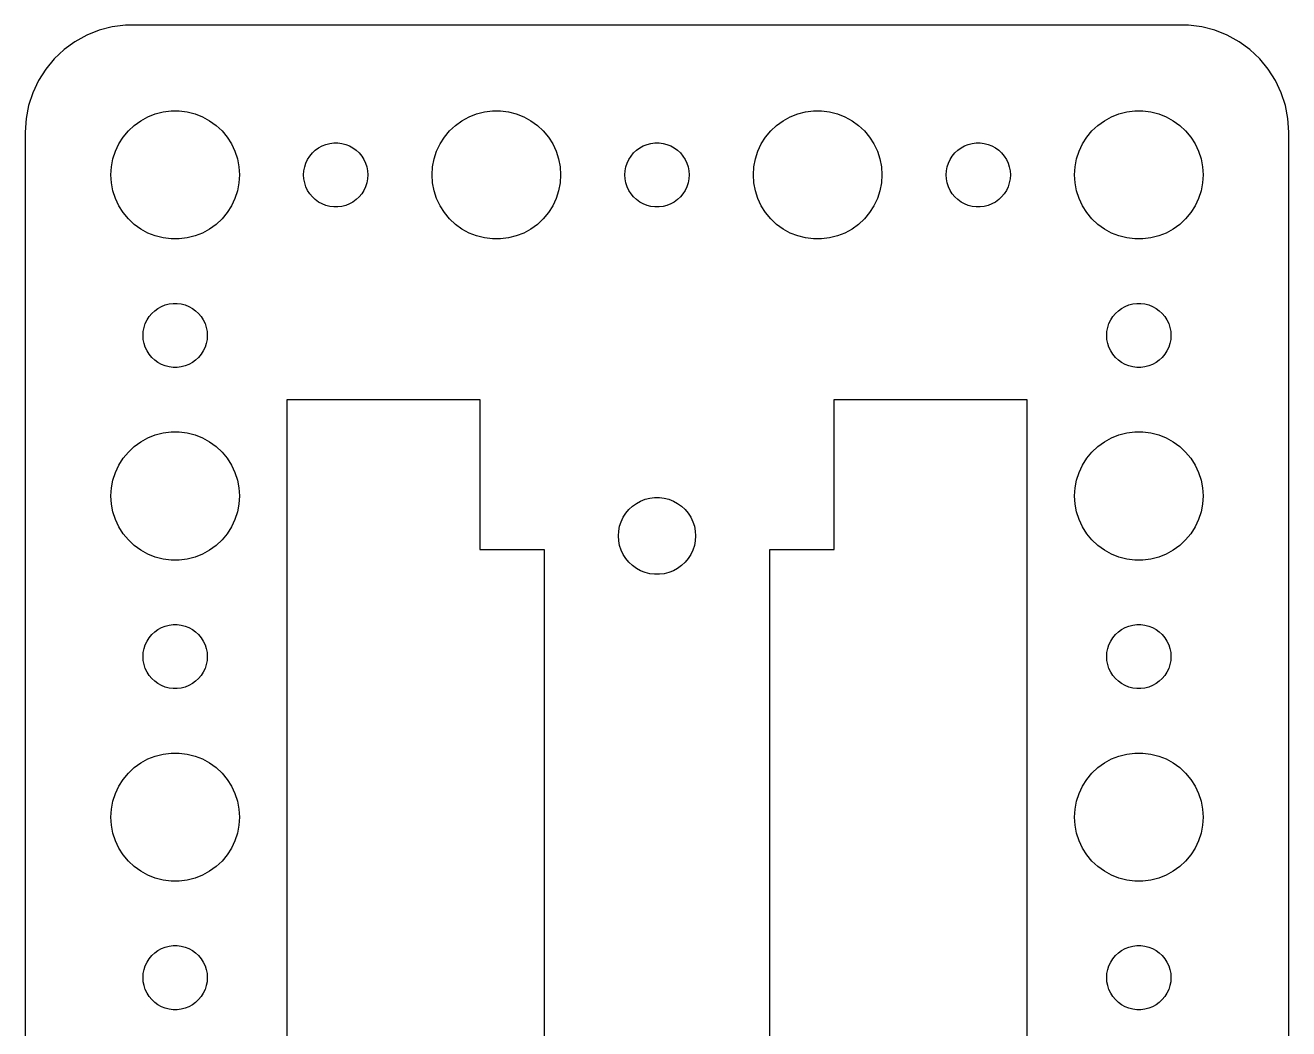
# Model space of a CAD drawing. Header units: metres. Extents: x -29.5 to 29.5, y -44.5 to 44.5.
# Drawn here: x -29.5 to 29.5, y -2.4 to 44.5 of the extents above; entities that cross this region are included whole.
import ezdxf

# ---------------------------------------------------------------- set-up
doc = ezdxf.new("R2010")
doc.units = ezdxf.units.M

msp = doc.modelspace()

# ---------------------------------------------------------------- linework, layer by layer
for p, q in [((-26.0451, 44.2553), (-26.6289, 44.0241)), ((-25.4369, 44.4114), (-26.0451, 44.2553)), ((-24.8139, 44.4901), (-25.4369, 44.4114)), ((24.8139, 44.4901), (-24.8139, 44.4901)), ((25.4369, 44.4114), (24.8139, 44.4901)), ((26.0451, 44.2553), (25.4369, 44.4114)), ((26.6289, 44.0241), (26.0451, 44.2553)), ((-27.1791, 43.7216), (-27.6871, 43.3526)), ((-26.6289, 44.0241), (-27.1791, 43.7216)), ((27.1791, 43.7216), (26.6289, 44.0241)), ((27.6871, 43.3526), (27.1791, 43.7216)), ((-27.6871, 43.3526), (-28.1448, 42.9227)), ((28.1448, 42.9227), (27.6871, 43.3526)), ((-28.1448, 42.9227), (-28.5451, 42.4389)), ((28.5451, 42.4389), (28.1448, 42.9227)), ((-28.8815, 41.9088), (-29.1489, 41.3406)), ((-28.5451, 42.4389), (-28.8815, 41.9088)), ((28.8815, 41.9088), (28.5451, 42.4389)), ((29.1489, 41.3406), (28.8815, 41.9088)), ((-29.1489, 41.3406), (-29.3429, 40.7434)), ((29.3429, 40.7434), (29.1489, 41.3406)), ((-29.3429, 40.7434), (-29.4606, 40.1267)), ((29.4606, 40.1267), (29.3429, 40.7434)), ((-29.4606, 40.1267), (-29.5, 39.5)), ((-24.1075, 40.033), (-23.7773, 40.2145)), ((-23.7773, 40.2145), (-23.427, 40.3532)), ((-23.427, 40.3532), (-23.0621, 40.4469)), ((-23.0621, 40.4469), (-22.6884, 40.4941)), ((-22.6884, 40.4941), (-22.3116, 40.4941)), ((-22.3116, 40.4941), (-21.9379, 40.4469)), ((-21.9379, 40.4469), (-21.5729, 40.3532)), ((-21.5729, 40.3532), (-21.2227, 40.2145)), ((-21.2227, 40.2145), (-20.8925, 40.033)), ((-9.10747, 40.033), (-8.77733, 40.2145)), ((-8.77733, 40.2145), (-8.42705, 40.3532)), ((-8.42705, 40.3532), (-8.06213, 40.4469)), ((-8.06213, 40.4469), (-7.68837, 40.4941)), ((-7.68837, 40.4941), (-7.31161, 40.4941)), ((-7.31161, 40.4941), (-6.93785, 40.4469)), ((-6.93785, 40.4469), (-6.57294, 40.3532)), ((-6.57294, 40.3532), (-6.22266, 40.2145)), ((-6.22266, 40.2145), (-5.89252, 40.033)), ((5.89252, 40.033), (6.22266, 40.2145)), ((6.22266, 40.2145), (6.57294, 40.3532)), ((6.57294, 40.3532), (6.93785, 40.4469)), ((6.93785, 40.4469), (7.31161, 40.4941)), ((7.31161, 40.4941), (7.68837, 40.4941)), ((7.68837, 40.4941), (8.06213, 40.4469)), ((8.06213, 40.4469), (8.42705, 40.3532)), ((8.42705, 40.3532), (8.77733, 40.2145)), ((8.77733, 40.2145), (9.10747, 40.033)), ((20.8925, 40.033), (21.2227, 40.2145)), ((21.2227, 40.2145), (21.5729, 40.3532)), ((21.5729, 40.3532), (21.9379, 40.4469)), ((21.9379, 40.4469), (22.3116, 40.4941)), ((22.3116, 40.4941), (22.6884, 40.4941)), ((22.6884, 40.4941), (23.0621, 40.4469)), ((23.0621, 40.4469), (23.427, 40.3532)), ((23.427, 40.3532), (23.7773, 40.2145)), ((23.7773, 40.2145), (24.1075, 40.033)), ((29.5, 39.5), (29.4606, 40.1267)), ((-24.927, 39.2634), (-24.6869, 39.5536)), ((-24.6869, 39.5536), (-24.4123, 39.8115)), ((-24.4123, 39.8115), (-24.1075, 40.033)), ((-20.8925, 40.033), (-20.5877, 39.8115)), ((-20.5877, 39.8115), (-20.3131, 39.5536)), ((-20.3131, 39.5536), (-20.0729, 39.2634)), ((-9.92705, 39.2634), (-9.6869, 39.5536)), ((-9.6869, 39.5536), (-9.41226, 39.8115)), ((-9.41226, 39.8115), (-9.10747, 40.033)), ((-5.89252, 40.033), (-5.58772, 39.8115)), ((-5.58772, 39.8115), (-5.31308, 39.5536)), ((-5.31308, 39.5536), (-5.07294, 39.2634)), ((5.07294, 39.2634), (5.31308, 39.5536)), ((5.31308, 39.5536), (5.58772, 39.8115)), ((5.58772, 39.8115), (5.89252, 40.033)), ((9.10747, 40.033), (9.41226, 39.8115)), ((9.41226, 39.8115), (9.6869, 39.5536)), ((9.6869, 39.5536), (9.92705, 39.2634)), ((20.0729, 39.2634), (20.3131, 39.5536)), ((20.3131, 39.5536), (20.5877, 39.8115)), ((20.5877, 39.8115), (20.8925, 40.033)), ((24.1075, 40.033), (24.4123, 39.8115)), ((24.4123, 39.8115), (24.6869, 39.5536)), ((24.6869, 39.5536), (24.927, 39.2634)), ((-29.5, 39.5), (-29.5, -39.5)), ((-25.2893, 38.6044), (-25.1289, 38.9453)), ((-25.1289, 38.9453), (-24.927, 39.2634)), ((-20.0729, 39.2634), (-19.8711, 38.9453)), ((-19.8711, 38.9453), (-19.7107, 38.6044)), ((-15.4635, 38.9266), (-15.2811, 38.9734)), ((-15.2811, 38.9734), (-15.0942, 38.997)), ((-15.0942, 38.997), (-14.9058, 38.997)), ((-14.9058, 38.997), (-14.7189, 38.9734)), ((-14.7189, 38.9734), (-14.5365, 38.9266)), ((-10.2893, 38.6044), (-10.1289, 38.9453)), ((-10.1289, 38.9453), (-9.92705, 39.2634)), ((-5.07294, 39.2634), (-4.87108, 38.9453)), ((-4.87108, 38.9453), (-4.71066, 38.6044)), ((-0.463516, 38.9266), (-0.281067, 38.9734)), ((-0.281067, 38.9734), (-0.094177, 38.997)), ((-0.094177, 38.997), (0.094177, 38.997)), ((0.094177, 38.997), (0.281067, 38.9734)), ((0.281067, 38.9734), (0.463516, 38.9266)), ((4.71066, 38.6044), (4.87108, 38.9453)), ((4.87108, 38.9453), (5.07294, 39.2634)), ((9.92705, 39.2634), (10.1289, 38.9453)), ((10.1289, 38.9453), (10.2893, 38.6044)), ((14.5365, 38.9266), (14.7189, 38.9734)), ((14.7189, 38.9734), (14.9058, 38.997)), ((14.9058, 38.997), (15.0942, 38.997)), ((15.0942, 38.997), (15.2811, 38.9734)), ((15.2811, 38.9734), (15.4635, 38.9266)), ((19.7107, 38.6044), (19.8711, 38.9453)), ((19.8711, 38.9453), (20.0729, 39.2634)), ((24.927, 39.2634), (25.1289, 38.9453)), ((25.1289, 38.9453), (25.2893, 38.6044)), ((29.5, -39.5), (29.5, 39.5)), ((-25.4057, 38.2461), (-25.2893, 38.6044)), ((-19.7107, 38.6044), (-19.5942, 38.2461)), ((-16.3145, 38.2226), (-16.2135, 38.3817)), ((-16.2135, 38.3817), (-16.0934, 38.5268)), ((-16.0934, 38.5268), (-15.9561, 38.6558)), ((-15.9561, 38.6558), (-15.8037, 38.7665)), ((-15.8037, 38.7665), (-15.6387, 38.8572)), ((-15.6387, 38.8572), (-15.4635, 38.9266)), ((-14.5365, 38.9266), (-14.3613, 38.8572)), ((-14.3613, 38.8572), (-14.1963, 38.7665)), ((-14.1963, 38.7665), (-14.0439, 38.6558)), ((-14.0439, 38.6558), (-13.9065, 38.5268)), ((-13.9065, 38.5268), (-13.7865, 38.3817)), ((-13.7865, 38.3817), (-13.6855, 38.2226)), ((-10.4057, 38.2461), (-10.2893, 38.6044)), ((-4.71066, 38.6044), (-4.59424, 38.2461)), ((-1.31445, 38.2226), (-1.21352, 38.3817)), ((-1.21352, 38.3817), (-1.09344, 38.5268)), ((-1.09344, 38.5268), (-0.956131, 38.6558)), ((-0.956131, 38.6558), (-0.803726, 38.7665)), ((-0.803726, 38.7665), (-0.638657, 38.8572)), ((-0.638657, 38.8572), (-0.463516, 38.9266)), ((0.463516, 38.9266), (0.638657, 38.8572)), ((0.638657, 38.8572), (0.803726, 38.7665)), ((0.803726, 38.7665), (0.956131, 38.6558)), ((0.956131, 38.6558), (1.09344, 38.5268)), ((1.09344, 38.5268), (1.21352, 38.3817)), ((1.21352, 38.3817), (1.31445, 38.2226)), ((4.59424, 38.2461), (4.71066, 38.6044)), ((10.2893, 38.6044), (10.4057, 38.2461)), ((13.6855, 38.2226), (13.7865, 38.3817)), ((13.7865, 38.3817), (13.9065, 38.5268)), ((13.9065, 38.5268), (14.0439, 38.6558)), ((14.0439, 38.6558), (14.1963, 38.7665)), ((14.1963, 38.7665), (14.3613, 38.8572)), ((14.3613, 38.8572), (14.5365, 38.9266)), ((15.4635, 38.9266), (15.6387, 38.8572)), ((15.6387, 38.8572), (15.8037, 38.7665)), ((15.8037, 38.7665), (15.9561, 38.6558)), ((15.9561, 38.6558), (16.0934, 38.5268)), ((16.0934, 38.5268), (16.2135, 38.3817)), ((16.2135, 38.3817), (16.3145, 38.2226)), ((19.5942, 38.2461), (19.7107, 38.6044)), ((25.2893, 38.6044), (25.4057, 38.2461)), ((-25.5, 37.5), (-25.4763, 37.876)), ((-25.4763, 37.876), (-25.4057, 38.2461)), ((-19.5942, 38.2461), (-19.5237, 37.876)), ((-19.5237, 37.876), (-19.5, 37.5)), ((-16.4882, 37.688), (-16.4529, 37.873)), ((-16.4529, 37.873), (-16.3947, 38.0522)), ((-16.3947, 38.0522), (-16.3145, 38.2226)), ((-13.6855, 38.2226), (-13.6053, 38.0522)), ((-13.6053, 38.0522), (-13.5471, 37.873)), ((-13.5471, 37.873), (-13.5118, 37.688)), ((-10.5, 37.5), (-10.4763, 37.876)), ((-10.4763, 37.876), (-10.4057, 38.2461)), ((-4.59424, 38.2461), (-4.52365, 37.876)), ((-4.52365, 37.876), (-4.5, 37.5)), ((-1.48816, 37.688), (-1.45287, 37.873)), ((-1.45287, 37.873), (-1.39465, 38.0522)), ((-1.39465, 38.0522), (-1.31445, 38.2226)), ((1.31445, 38.2226), (1.39465, 38.0522)), ((1.39465, 38.0522), (1.45287, 37.873)), ((1.45287, 37.873), (1.48816, 37.688)), ((4.5, 37.5), (4.52365, 37.876)), ((4.52365, 37.876), (4.59424, 38.2461)), ((10.4057, 38.2461), (10.4763, 37.876)), ((10.4763, 37.876), (10.5, 37.5)), ((13.5118, 37.688), (13.5471, 37.873)), ((13.5471, 37.873), (13.6053, 38.0522)), ((13.6053, 38.0522), (13.6855, 38.2226)), ((16.3145, 38.2226), (16.3947, 38.0522)), ((16.3947, 38.0522), (16.4529, 37.873)), ((16.4529, 37.873), (16.4882, 37.688)), ((19.5, 37.5), (19.5237, 37.876)), ((19.5237, 37.876), (19.5942, 38.2461)), ((25.4057, 38.2461), (25.4763, 37.876)), ((25.4763, 37.876), (25.5, 37.5)), ((-25.4763, 37.124), (-25.5, 37.5)), ((-19.5, 37.5), (-19.5237, 37.124)), ((-16.5, 37.5), (-16.4882, 37.688)), ((-16.4882, 37.312), (-16.5, 37.5)), ((-16.4529, 37.127), (-16.4882, 37.312)), ((-13.5118, 37.312), (-13.5471, 37.127)), ((-13.5118, 37.688), (-13.5, 37.5)), ((-13.5, 37.5), (-13.5118, 37.312)), ((-10.4763, 37.124), (-10.5, 37.5)), ((-4.5, 37.5), (-4.52365, 37.124)), ((-1.5, 37.5), (-1.48816, 37.688)), ((-1.48816, 37.312), (-1.5, 37.5)), ((-1.45287, 37.127), (-1.48816, 37.312)), ((1.48816, 37.312), (1.45287, 37.127)), ((1.48816, 37.688), (1.5, 37.5)), ((1.5, 37.5), (1.48816, 37.312)), ((4.52365, 37.124), (4.5, 37.5)), ((10.5, 37.5), (10.4763, 37.124)), ((13.5, 37.5), (13.5118, 37.688)), ((13.5118, 37.312), (13.5, 37.5)), ((13.5471, 37.127), (13.5118, 37.312)), ((16.4882, 37.312), (16.4529, 37.127)), ((16.4882, 37.688), (16.5, 37.5)), ((16.5, 37.5), (16.4882, 37.312)), ((19.5237, 37.124), (19.5, 37.5)), ((25.5, 37.5), (25.4763, 37.124)), ((-25.4057, 36.7539), (-25.4763, 37.124)), ((-25.2893, 36.3956), (-25.4057, 36.7539)), ((-19.5942, 36.7539), (-19.7107, 36.3956)), ((-19.5237, 37.124), (-19.5942, 36.7539)), ((-16.3947, 36.9478), (-16.4529, 37.127)), ((-16.3145, 36.7774), (-16.3947, 36.9478)), ((-16.2135, 36.6183), (-16.3145, 36.7774)), ((-16.0934, 36.4732), (-16.2135, 36.6183)), ((-13.7865, 36.6183), (-13.9065, 36.4732)), ((-13.6855, 36.7774), (-13.7865, 36.6183)), ((-13.6053, 36.9478), (-13.6855, 36.7774)), ((-13.5471, 37.127), (-13.6053, 36.9478)), ((-10.4057, 36.7539), (-10.4763, 37.124)), ((-10.2893, 36.3956), (-10.4057, 36.7539)), ((-4.59424, 36.7539), (-4.71066, 36.3956)), ((-4.52365, 37.124), (-4.59424, 36.7539)), ((-1.39465, 36.9478), (-1.45287, 37.127)), ((-1.31445, 36.7774), (-1.39465, 36.9478)), ((-1.21352, 36.6183), (-1.31445, 36.7774)), ((-1.09344, 36.4732), (-1.21352, 36.6183)), ((1.21352, 36.6183), (1.09344, 36.4732)), ((1.31445, 36.7774), (1.21352, 36.6183)), ((1.39465, 36.9478), (1.31445, 36.7774)), ((1.45287, 37.127), (1.39465, 36.9478)), ((4.59424, 36.7539), (4.52365, 37.124)), ((4.71066, 36.3956), (4.59424, 36.7539)), ((10.4057, 36.7539), (10.2893, 36.3956)), ((10.4763, 37.124), (10.4057, 36.7539)), ((13.6053, 36.9478), (13.5471, 37.127)), ((13.6855, 36.7774), (13.6053, 36.9478)), ((13.7865, 36.6183), (13.6855, 36.7774)), ((13.9065, 36.4732), (13.7865, 36.6183)), ((16.2135, 36.6183), (16.0934, 36.4732)), ((16.3145, 36.7774), (16.2135, 36.6183)), ((16.3947, 36.9478), (16.3145, 36.7774)), ((16.4529, 37.127), (16.3947, 36.9478)), ((19.5942, 36.7539), (19.5237, 37.124)), ((19.7107, 36.3956), (19.5942, 36.7539)), ((25.4057, 36.7539), (25.2893, 36.3956)), ((25.4763, 37.124), (25.4057, 36.7539)), ((-25.1289, 36.0547), (-25.2893, 36.3956)), ((-24.927, 35.7366), (-25.1289, 36.0547)), ((-19.8711, 36.0547), (-20.0729, 35.7366)), ((-19.7107, 36.3956), (-19.8711, 36.0547)), ((-15.9561, 36.3442), (-16.0934, 36.4732)), ((-15.8037, 36.2335), (-15.9561, 36.3442)), ((-15.6387, 36.1428), (-15.8037, 36.2335)), ((-15.4635, 36.0734), (-15.6387, 36.1428)), ((-15.2811, 36.0266), (-15.4635, 36.0734)), ((-15.0942, 36.003), (-15.2811, 36.0266)), ((-14.9058, 36.003), (-15.0942, 36.003)), ((-14.7189, 36.0266), (-14.9058, 36.003)), ((-14.5365, 36.0734), (-14.7189, 36.0266)), ((-14.3613, 36.1428), (-14.5365, 36.0734)), ((-14.1963, 36.2335), (-14.3613, 36.1428)), ((-14.0439, 36.3442), (-14.1963, 36.2335)), ((-13.9065, 36.4732), (-14.0439, 36.3442)), ((-10.1289, 36.0547), (-10.2893, 36.3956)), ((-9.92705, 35.7366), (-10.1289, 36.0547)), ((-4.87108, 36.0547), (-5.07294, 35.7366)), ((-4.71066, 36.3956), (-4.87108, 36.0547)), ((-0.956131, 36.3442), (-1.09344, 36.4732)), ((-0.803726, 36.2335), (-0.956131, 36.3442)), ((-0.638657, 36.1428), (-0.803726, 36.2335)), ((-0.463516, 36.0734), (-0.638657, 36.1428)), ((-0.281067, 36.0266), (-0.463516, 36.0734)), ((-0.094177, 36.003), (-0.281067, 36.0266)), ((0.094177, 36.003), (-0.094177, 36.003)), ((0.281067, 36.0266), (0.094177, 36.003)), ((0.463516, 36.0734), (0.281067, 36.0266)), ((0.638657, 36.1428), (0.463516, 36.0734)), ((0.803726, 36.2335), (0.638657, 36.1428)), ((0.956131, 36.3442), (0.803726, 36.2335)), ((1.09344, 36.4732), (0.956131, 36.3442)), ((4.87108, 36.0547), (4.71066, 36.3956)), ((5.07294, 35.7366), (4.87108, 36.0547)), ((10.1289, 36.0547), (9.92705, 35.7366)), ((10.2893, 36.3956), (10.1289, 36.0547)), ((14.0439, 36.3442), (13.9065, 36.4732)), ((14.1963, 36.2335), (14.0439, 36.3442)), ((14.3613, 36.1428), (14.1963, 36.2335)), ((14.5365, 36.0734), (14.3613, 36.1428)), ((14.7189, 36.0266), (14.5365, 36.0734)), ((14.9058, 36.003), (14.7189, 36.0266)), ((15.0942, 36.003), (14.9058, 36.003)), ((15.2811, 36.0266), (15.0942, 36.003)), ((15.4635, 36.0734), (15.2811, 36.0266)), ((15.6387, 36.1428), (15.4635, 36.0734)), ((15.8037, 36.2335), (15.6387, 36.1428)), ((15.9561, 36.3442), (15.8037, 36.2335)), ((16.0934, 36.4732), (15.9561, 36.3442)), ((19.8711, 36.0547), (19.7107, 36.3956)), ((20.0729, 35.7366), (19.8711, 36.0547)), ((25.1289, 36.0547), (24.927, 35.7366)), ((25.2893, 36.3956), (25.1289, 36.0547)), ((-24.6869, 35.4464), (-24.927, 35.7366)), ((-24.4123, 35.1885), (-24.6869, 35.4464)), ((-20.3131, 35.4464), (-20.5877, 35.1885)), ((-20.0729, 35.7366), (-20.3131, 35.4464)), ((-9.6869, 35.4464), (-9.92705, 35.7366)), ((-9.41226, 35.1885), (-9.6869, 35.4464)), ((-5.31308, 35.4464), (-5.58772, 35.1885)), ((-5.07294, 35.7366), (-5.31308, 35.4464)), ((5.31308, 35.4464), (5.07294, 35.7366)), ((5.58772, 35.1885), (5.31308, 35.4464)), ((9.6869, 35.4464), (9.41226, 35.1885)), ((9.92705, 35.7366), (9.6869, 35.4464)), ((20.3131, 35.4464), (20.0729, 35.7366)), ((20.5877, 35.1885), (20.3131, 35.4464)), ((24.6869, 35.4464), (24.4123, 35.1885)), ((24.927, 35.7366), (24.6869, 35.4464)), ((-24.1075, 34.967), (-24.4123, 35.1885)), ((-23.7773, 34.7855), (-24.1075, 34.967)), ((-20.8925, 34.967), (-21.2227, 34.7855)), ((-20.5877, 35.1885), (-20.8925, 34.967)), ((-9.10747, 34.967), (-9.41226, 35.1885)), ((-8.77733, 34.7855), (-9.10747, 34.967)), ((-5.89252, 34.967), (-6.22266, 34.7855)), ((-5.58772, 35.1885), (-5.89252, 34.967)), ((5.89252, 34.967), (5.58772, 35.1885)), ((6.22266, 34.7855), (5.89252, 34.967)), ((9.10747, 34.967), (8.77733, 34.7855)), ((9.41226, 35.1885), (9.10747, 34.967)), ((20.8925, 34.967), (20.5877, 35.1885)), ((21.2227, 34.7855), (20.8925, 34.967)), ((24.1075, 34.967), (23.7773, 34.7855)), ((24.4123, 35.1885), (24.1075, 34.967)), ((-23.427, 34.6468), (-23.7773, 34.7855)), ((-23.0621, 34.5531), (-23.427, 34.6468)), ((-22.6884, 34.5059), (-23.0621, 34.5531)), ((-22.3116, 34.5059), (-22.6884, 34.5059)), ((-21.9379, 34.5531), (-22.3116, 34.5059)), ((-21.5729, 34.6468), (-21.9379, 34.5531)), ((-21.2227, 34.7855), (-21.5729, 34.6468)), ((-8.42705, 34.6468), (-8.77733, 34.7855)), ((-8.06213, 34.5531), (-8.42705, 34.6468)), ((-7.68837, 34.5059), (-8.06213, 34.5531)), ((-7.31161, 34.5059), (-7.68837, 34.5059)), ((-6.93785, 34.5531), (-7.31161, 34.5059)), ((-6.57294, 34.6468), (-6.93785, 34.5531)), ((-6.22266, 34.7855), (-6.57294, 34.6468)), ((6.57294, 34.6468), (6.22266, 34.7855)), ((6.93785, 34.5531), (6.57294, 34.6468)), ((7.31161, 34.5059), (6.93785, 34.5531)), ((7.68837, 34.5059), (7.31161, 34.5059)), ((8.06213, 34.5531), (7.68837, 34.5059)), ((8.42705, 34.6468), (8.06213, 34.5531)), ((8.77733, 34.7855), (8.42705, 34.6468)), ((21.5729, 34.6468), (21.2227, 34.7855)), ((21.9379, 34.5531), (21.5729, 34.6468)), ((22.3116, 34.5059), (21.9379, 34.5531)), ((22.6884, 34.5059), (22.3116, 34.5059)), ((23.0621, 34.5531), (22.6884, 34.5059)), ((23.427, 34.6468), (23.0621, 34.5531)), ((23.7773, 34.7855), (23.427, 34.6468)), ((-23.3037, 31.2665), (-23.1387, 31.3572)), ((-23.1387, 31.3572), (-22.9635, 31.4266)), ((-22.9635, 31.4266), (-22.7811, 31.4734)), ((-22.7811, 31.4734), (-22.5942, 31.497)), ((-22.5942, 31.497), (-22.4058, 31.497)), ((-22.4058, 31.497), (-22.2189, 31.4734)), ((-22.2189, 31.4734), (-22.0365, 31.4266)), ((-22.0365, 31.4266), (-21.8613, 31.3572)), ((-21.8613, 31.3572), (-21.6963, 31.2665)), ((21.6963, 31.2665), (21.8613, 31.3572)), ((21.8613, 31.3572), (22.0365, 31.4266)), ((22.0365, 31.4266), (22.2189, 31.4734)), ((22.2189, 31.4734), (22.4058, 31.497)), ((22.4058, 31.497), (22.5942, 31.497)), ((22.5942, 31.497), (22.7811, 31.4734)), ((22.7811, 31.4734), (22.9635, 31.4266)), ((22.9635, 31.4266), (23.1387, 31.3572)), ((23.1387, 31.3572), (23.3037, 31.2665)), ((-23.8947, 30.5522), (-23.8145, 30.7226)), ((-23.8145, 30.7226), (-23.7135, 30.8817)), ((-23.7135, 30.8817), (-23.5934, 31.0268)), ((-23.5934, 31.0268), (-23.4561, 31.1558)), ((-23.4561, 31.1558), (-23.3037, 31.2665)), ((-21.6963, 31.2665), (-21.5439, 31.1558)), ((-21.5439, 31.1558), (-21.4065, 31.0268)), ((-21.4065, 31.0268), (-21.2865, 30.8817)), ((-21.2865, 30.8817), (-21.1855, 30.7226)), ((-21.1855, 30.7226), (-21.1053, 30.5522)), ((21.1053, 30.5522), (21.1855, 30.7226)), ((21.1855, 30.7226), (21.2865, 30.8817)), ((21.2865, 30.8817), (21.4065, 31.0268)), ((21.4065, 31.0268), (21.5439, 31.1558)), ((21.5439, 31.1558), (21.6963, 31.2665)), ((23.3037, 31.2665), (23.4561, 31.1558)), ((23.4561, 31.1558), (23.5934, 31.0268)), ((23.5934, 31.0268), (23.7135, 30.8817)), ((23.7135, 30.8817), (23.8145, 30.7226)), ((23.8145, 30.7226), (23.8947, 30.5522)), ((-24, 30), (-23.9882, 30.188)), ((-23.9882, 30.188), (-23.9529, 30.373)), ((-23.9529, 30.373), (-23.8947, 30.5522)), ((-21.1053, 30.5522), (-21.0471, 30.373)), ((-21.0471, 30.373), (-21.0118, 30.188)), ((-21.0118, 30.188), (-21, 30)), ((21, 30), (21.0118, 30.188)), ((21.0118, 30.188), (21.0471, 30.373)), ((21.0471, 30.373), (21.1053, 30.5522)), ((23.8947, 30.5522), (23.9529, 30.373)), ((23.9529, 30.373), (23.9882, 30.188)), ((23.9882, 30.188), (24, 30)), ((-23.9882, 29.812), (-24, 30)), ((-23.9529, 29.627), (-23.9882, 29.812)), ((-23.8947, 29.4478), (-23.9529, 29.627)), ((-21.0471, 29.627), (-21.1053, 29.4478)), ((-21.0118, 29.812), (-21.0471, 29.627)), ((-21, 30), (-21.0118, 29.812)), ((21.0118, 29.812), (21, 30)), ((21.0471, 29.627), (21.0118, 29.812)), ((21.1053, 29.4478), (21.0471, 29.627)), ((23.9529, 29.627), (23.8947, 29.4478)), ((23.9882, 29.812), (23.9529, 29.627)), ((24, 30), (23.9882, 29.812)), ((-23.8145, 29.2774), (-23.8947, 29.4478)), ((-23.7135, 29.1183), (-23.8145, 29.2774)), ((-23.5934, 28.9732), (-23.7135, 29.1183)), ((-23.4561, 28.8442), (-23.5934, 28.9732)), ((-21.4065, 28.9732), (-21.5439, 28.8442)), ((-21.2865, 29.1183), (-21.4065, 28.9732)), ((-21.1855, 29.2774), (-21.2865, 29.1183)), ((-21.1053, 29.4478), (-21.1855, 29.2774)), ((21.1855, 29.2774), (21.1053, 29.4478)), ((21.2865, 29.1183), (21.1855, 29.2774)), ((21.4065, 28.9732), (21.2865, 29.1183)), ((21.5439, 28.8442), (21.4065, 28.9732)), ((23.5934, 28.9732), (23.4561, 28.8442)), ((23.7135, 29.1183), (23.5934, 28.9732)), ((23.8145, 29.2774), (23.7135, 29.1183)), ((23.8947, 29.4478), (23.8145, 29.2774)), ((-23.3037, 28.7335), (-23.4561, 28.8442)), ((-23.1387, 28.6427), (-23.3037, 28.7335)), ((-22.9635, 28.5734), (-23.1387, 28.6427)), ((-22.7811, 28.5266), (-22.9635, 28.5734)), ((-22.5942, 28.503), (-22.7811, 28.5266)), ((-22.4058, 28.503), (-22.5942, 28.503)), ((-22.2189, 28.5266), (-22.4058, 28.503)), ((-22.0365, 28.5734), (-22.2189, 28.5266)), ((-21.8613, 28.6427), (-22.0365, 28.5734)), ((-21.6963, 28.7335), (-21.8613, 28.6427)), ((-21.5439, 28.8442), (-21.6963, 28.7335)), ((21.6963, 28.7335), (21.5439, 28.8442)), ((21.8613, 28.6427), (21.6963, 28.7335)), ((22.0365, 28.5734), (21.8613, 28.6427)), ((22.2189, 28.5266), (22.0365, 28.5734)), ((22.4058, 28.503), (22.2189, 28.5266)), ((22.5942, 28.503), (22.4058, 28.503)), ((22.7811, 28.5266), (22.5942, 28.503)), ((22.9635, 28.5734), (22.7811, 28.5266)), ((23.1387, 28.6427), (22.9635, 28.5734)), ((23.3037, 28.7335), (23.1387, 28.6427)), ((23.4561, 28.8442), (23.3037, 28.7335)), ((-17.275, -27), (-17.275, 27)), ((-17.275, 27), (-8.27499, 27)), ((-8.27499, 27), (-8.27499, 20)), ((8.27499, 20), (8.27499, 27)), ((8.27499, 27), (17.275, 27)), ((17.275, 27), (17.275, -27)), ((-23.427, 25.3532), (-23.0621, 25.4469)), ((-23.0621, 25.4469), (-22.6884, 25.4941)), ((-22.6884, 25.4941), (-22.3116, 25.4941)), ((-22.3116, 25.4941), (-21.9379, 25.4469)), ((-21.9379, 25.4469), (-21.5729, 25.3532)), ((21.5729, 25.3532), (21.9379, 25.4469)), ((21.9379, 25.4469), (22.3116, 25.4941)), ((22.3116, 25.4941), (22.6884, 25.4941)), ((22.6884, 25.4941), (23.0621, 25.4469)), ((23.0621, 25.4469), (23.427, 25.3532)), ((-24.6869, 24.5536), (-24.4123, 24.8115)), ((-24.4123, 24.8115), (-24.1075, 25.033)), ((-24.1075, 25.033), (-23.7773, 25.2145)), ((-23.7773, 25.2145), (-23.427, 25.3532)), ((-21.5729, 25.3532), (-21.2227, 25.2145)), ((-21.2227, 25.2145), (-20.8925, 25.033)), ((-20.8925, 25.033), (-20.5877, 24.8115)), ((-20.5877, 24.8115), (-20.3131, 24.5536)), ((20.3131, 24.5536), (20.5877, 24.8115)), ((20.5877, 24.8115), (20.8925, 25.033)), ((20.8925, 25.033), (21.2227, 25.2145)), ((21.2227, 25.2145), (21.5729, 25.3532)), ((23.427, 25.3532), (23.7773, 25.2145)), ((23.7773, 25.2145), (24.1075, 25.033)), ((24.1075, 25.033), (24.4123, 24.8115)), ((24.4123, 24.8115), (24.6869, 24.5536)), ((-25.1289, 23.9453), (-24.927, 24.2634)), ((-24.927, 24.2634), (-24.6869, 24.5536)), ((-20.3131, 24.5536), (-20.0729, 24.2634)), ((-20.0729, 24.2634), (-19.8711, 23.9453)), ((19.8711, 23.9453), (20.0729, 24.2634)), ((20.0729, 24.2634), (20.3131, 24.5536)), ((24.6869, 24.5536), (24.927, 24.2634)), ((24.927, 24.2634), (25.1289, 23.9453)), ((-25.4057, 23.2461), (-25.2893, 23.6044)), ((-25.2893, 23.6044), (-25.1289, 23.9453)), ((-19.8711, 23.9453), (-19.7107, 23.6044)), ((-19.7107, 23.6044), (-19.5942, 23.2461)), ((19.5942, 23.2461), (19.7107, 23.6044)), ((19.7107, 23.6044), (19.8711, 23.9453)), ((25.1289, 23.9453), (25.2893, 23.6044)), ((25.2893, 23.6044), (25.4057, 23.2461)), ((-25.4763, 22.876), (-25.4057, 23.2461)), ((-19.5942, 23.2461), (-19.5237, 22.876)), ((19.5237, 22.876), (19.5942, 23.2461)), ((25.4057, 23.2461), (25.4763, 22.876)), ((-25.5, 22.5), (-25.4763, 22.876)), ((-25.4763, 22.124), (-25.5, 22.5)), ((-19.5237, 22.876), (-19.5, 22.5)), ((-19.5, 22.5), (-19.5237, 22.124)), ((-0.33728, 22.4051), (-0.113022, 22.4334)), ((-0.113022, 22.4334), (0.113022, 22.4334)), ((0.113022, 22.4334), (0.33728, 22.4051)), ((19.5, 22.5), (19.5237, 22.876)), ((19.5237, 22.124), (19.5, 22.5)), ((25.4763, 22.876), (25.5, 22.5)), ((25.5, 22.5), (25.4763, 22.124)), ((-25.4057, 21.7539), (-25.4763, 22.124)), ((-19.5237, 22.124), (-19.5942, 21.7539)), ((-1.45622, 21.695), (-1.31213, 21.8692)), ((-1.31213, 21.8692), (-1.14735, 22.0239)), ((-1.14735, 22.0239), (-0.964478, 22.1568)), ((-0.964478, 22.1568), (-0.766388, 22.2657)), ((-0.766388, 22.2657), (-0.556229, 22.3489)), ((-0.556229, 22.3489), (-0.33728, 22.4051)), ((0.33728, 22.4051), (0.556229, 22.3489)), ((0.556229, 22.3489), (0.766388, 22.2657)), ((0.766388, 22.2657), (0.964478, 22.1568)), ((0.964478, 22.1568), (1.14735, 22.0239)), ((1.14735, 22.0239), (1.31213, 21.8692)), ((1.31213, 21.8692), (1.45622, 21.695)), ((19.5942, 21.7539), (19.5237, 22.124)), ((25.4763, 22.124), (25.4057, 21.7539)), ((-25.2893, 21.3956), (-25.4057, 21.7539)), ((-25.1289, 21.0547), (-25.2893, 21.3956)), ((-19.7107, 21.3956), (-19.8711, 21.0547)), ((-19.5942, 21.7539), (-19.7107, 21.3956)), ((-1.74344, 21.0846), (-1.67358, 21.2996)), ((-1.67358, 21.2996), (-1.57735, 21.5042)), ((-1.57735, 21.5042), (-1.45622, 21.695)), ((1.45622, 21.695), (1.57735, 21.5042)), ((1.57735, 21.5042), (1.67358, 21.2996)), ((1.67358, 21.2996), (1.74344, 21.0846)), ((19.7107, 21.3956), (19.5942, 21.7539)), ((19.8711, 21.0547), (19.7107, 21.3956)), ((25.2893, 21.3956), (25.1289, 21.0547)), ((25.4057, 21.7539), (25.2893, 21.3956)), ((-24.927, 20.7366), (-25.1289, 21.0547)), ((-24.6869, 20.4464), (-24.927, 20.7366)), ((-20.0729, 20.7366), (-20.3131, 20.4464)), ((-19.8711, 21.0547), (-20.0729, 20.7366)), ((-1.79999, 20.637), (-1.7858, 20.8626)), ((-1.7858, 20.8626), (-1.74344, 21.0846)), ((1.74344, 21.0846), (1.7858, 20.8626)), ((1.7858, 20.8626), (1.79999, 20.637)), ((20.0729, 20.7366), (19.8711, 21.0547)), ((20.3131, 20.4464), (20.0729, 20.7366)), ((24.927, 20.7366), (24.6869, 20.4464)), ((25.1289, 21.0547), (24.927, 20.7366)), ((-24.4123, 20.1884), (-24.6869, 20.4464)), ((-24.1075, 19.967), (-24.4123, 20.1884)), ((-20.5877, 20.1884), (-20.8925, 19.967)), ((-20.3131, 20.4464), (-20.5877, 20.1884)), ((-1.7858, 20.4114), (-1.79999, 20.637)), ((-1.74344, 20.1893), (-1.7858, 20.4114)), ((-1.67358, 19.9744), (-1.74344, 20.1893)), ((1.74344, 20.1893), (1.67358, 19.9744)), ((1.7858, 20.4114), (1.74344, 20.1893)), ((1.79999, 20.637), (1.7858, 20.4114)), ((20.5877, 20.1884), (20.3131, 20.4464)), ((20.8925, 19.967), (20.5877, 20.1884)), ((24.4123, 20.1884), (24.1075, 19.967)), ((24.6869, 20.4464), (24.4123, 20.1884)), ((-23.7773, 19.7855), (-24.1075, 19.967)), ((-23.427, 19.6468), (-23.7773, 19.7855)), ((-23.0621, 19.5531), (-23.427, 19.6468)), ((-22.6884, 19.5059), (-23.0621, 19.5531)), ((-22.3116, 19.5059), (-22.6884, 19.5059)), ((-21.9379, 19.5531), (-22.3116, 19.5059)), ((-21.5729, 19.6468), (-21.9379, 19.5531)), ((-21.2227, 19.7855), (-21.5729, 19.6468)), ((-20.8925, 19.967), (-21.2227, 19.7855)), ((-8.27499, 20), (-5.27499, 20)), ((-5.27499, 20), (-5.27499, -20)), ((-1.57735, 19.7698), (-1.67358, 19.9744)), ((-1.45622, 19.579), (-1.57735, 19.7698)), ((-1.31213, 19.4048), (-1.45622, 19.579)), ((1.45622, 19.579), (1.31213, 19.4048)), ((1.57735, 19.7698), (1.45622, 19.579)), ((1.67358, 19.9744), (1.57735, 19.7698)), ((5.27499, -20), (5.27499, 20)), ((5.27499, 20), (8.27499, 20)), ((21.2227, 19.7855), (20.8925, 19.967)), ((21.5729, 19.6468), (21.2227, 19.7855)), ((21.9379, 19.5531), (21.5729, 19.6468)), ((22.3116, 19.5059), (21.9379, 19.5531)), ((22.6884, 19.5059), (22.3116, 19.5059)), ((23.0621, 19.5531), (22.6884, 19.5059)), ((23.427, 19.6468), (23.0621, 19.5531)), ((23.7773, 19.7855), (23.427, 19.6468)), ((24.1075, 19.967), (23.7773, 19.7855)), ((-1.14735, 19.2501), (-1.31213, 19.4048)), ((-0.964478, 19.1172), (-1.14735, 19.2501)), ((-0.766388, 19.0083), (-0.964478, 19.1172)), ((-0.556229, 18.9251), (-0.766388, 19.0083)), ((-0.33728, 18.8689), (-0.556229, 18.9251)), ((0.556229, 18.9251), (0.33728, 18.8689)), ((0.766388, 19.0083), (0.556229, 18.9251)), ((0.964478, 19.1172), (0.766388, 19.0083)), ((1.14735, 19.2501), (0.964478, 19.1172)), ((1.31213, 19.4048), (1.14735, 19.2501)), ((-0.113022, 18.8405), (-0.33728, 18.8689)), ((0.113022, 18.8405), (-0.113022, 18.8405)), ((0.33728, 18.8689), (0.113022, 18.8405)), ((-23.7135, 15.8817), (-23.5934, 16.0268)), ((-23.5934, 16.0268), (-23.4561, 16.1558)), ((-23.4561, 16.1558), (-23.3037, 16.2665)), ((-23.3037, 16.2665), (-23.1387, 16.3572)), ((-23.1387, 16.3572), (-22.9635, 16.4266)), ((-22.9635, 16.4266), (-22.7811, 16.4734)), ((-22.7811, 16.4734), (-22.5942, 16.497)), ((-22.5942, 16.497), (-22.4058, 16.497)), ((-22.4058, 16.497), (-22.2189, 16.4734)), ((-22.2189, 16.4734), (-22.0365, 16.4266)), ((-22.0365, 16.4266), (-21.8613, 16.3572)), ((-21.8613, 16.3572), (-21.6963, 16.2665)), ((-21.6963, 16.2665), (-21.5439, 16.1558)), ((-21.5439, 16.1558), (-21.4065, 16.0268)), ((-21.4065, 16.0268), (-21.2865, 15.8817)), ((21.2865, 15.8817), (21.4065, 16.0268)), ((21.4065, 16.0268), (21.5439, 16.1558)), ((21.5439, 16.1558), (21.6963, 16.2665)), ((21.6963, 16.2665), (21.8613, 16.3572)), ((21.8613, 16.3572), (22.0365, 16.4266)), ((22.0365, 16.4266), (22.2189, 16.4734)), ((22.2189, 16.4734), (22.4058, 16.497)), ((22.4058, 16.497), (22.5942, 16.497)), ((22.5942, 16.497), (22.7811, 16.4734)), ((22.7811, 16.4734), (22.9635, 16.4266)), ((22.9635, 16.4266), (23.1387, 16.3572)), ((23.1387, 16.3572), (23.3037, 16.2665)), ((23.3037, 16.2665), (23.4561, 16.1558)), ((23.4561, 16.1558), (23.5934, 16.0268)), ((23.5934, 16.0268), (23.7135, 15.8817)), ((-23.9882, 15.188), (-23.9529, 15.373)), ((-23.9529, 15.373), (-23.8947, 15.5522)), ((-23.8947, 15.5522), (-23.8145, 15.7226)), ((-23.8145, 15.7226), (-23.7135, 15.8817)), ((-21.2865, 15.8817), (-21.1855, 15.7226)), ((-21.1855, 15.7226), (-21.1053, 15.5522)), ((-21.1053, 15.5522), (-21.0471, 15.373)), ((-21.0471, 15.373), (-21.0118, 15.188)), ((21.0118, 15.188), (21.0471, 15.373)), ((21.0471, 15.373), (21.1053, 15.5522)), ((21.1053, 15.5522), (21.1855, 15.7226)), ((21.1855, 15.7226), (21.2865, 15.8817)), ((23.7135, 15.8817), (23.8145, 15.7226)), ((23.8145, 15.7226), (23.8947, 15.5522)), ((23.8947, 15.5522), (23.9529, 15.373)), ((23.9529, 15.373), (23.9882, 15.188)), ((-24, 15), (-23.9882, 15.188)), ((-23.9882, 14.812), (-24, 15)), ((-23.9529, 14.627), (-23.9882, 14.812)), ((-21.0118, 14.812), (-21.0471, 14.627)), ((-21.0118, 15.188), (-21, 15)), ((-21, 15), (-21.0118, 14.812)), ((21, 15), (21.0118, 15.188)), ((21.0118, 14.812), (21, 15)), ((21.0471, 14.627), (21.0118, 14.812)), ((23.9882, 14.812), (23.9529, 14.627)), ((23.9882, 15.188), (24, 15)), ((24, 15), (23.9882, 14.812)), ((-23.8947, 14.4478), (-23.9529, 14.627)), ((-23.8145, 14.2774), (-23.8947, 14.4478)), ((-23.7135, 14.1183), (-23.8145, 14.2774)), ((-21.1855, 14.2774), (-21.2865, 14.1183)), ((-21.1053, 14.4478), (-21.1855, 14.2774)), ((-21.0471, 14.627), (-21.1053, 14.4478)), ((21.1053, 14.4478), (21.0471, 14.627)), ((21.1855, 14.2774), (21.1053, 14.4478)), ((21.2865, 14.1183), (21.1855, 14.2774)), ((23.8145, 14.2774), (23.7135, 14.1183)), ((23.8947, 14.4478), (23.8145, 14.2774)), ((23.9529, 14.627), (23.8947, 14.4478)), ((-23.5934, 13.9732), (-23.7135, 14.1183)), ((-23.4561, 13.8442), (-23.5934, 13.9732)), ((-23.3037, 13.7335), (-23.4561, 13.8442)), ((-23.1387, 13.6427), (-23.3037, 13.7335)), ((-22.9635, 13.5734), (-23.1387, 13.6427)), ((-22.7811, 13.5266), (-22.9635, 13.5734)), ((-22.0365, 13.5734), (-22.2189, 13.5266)), ((-21.8613, 13.6427), (-22.0365, 13.5734)), ((-21.6963, 13.7335), (-21.8613, 13.6427)), ((-21.5439, 13.8442), (-21.6963, 13.7335)), ((-21.4065, 13.9732), (-21.5439, 13.8442)), ((-21.2865, 14.1183), (-21.4065, 13.9732)), ((21.4065, 13.9732), (21.2865, 14.1183)), ((21.5439, 13.8442), (21.4065, 13.9732)), ((21.6963, 13.7335), (21.5439, 13.8442)), ((21.8613, 13.6427), (21.6963, 13.7335)), ((22.0365, 13.5734), (21.8613, 13.6427)), ((22.2189, 13.5266), (22.0365, 13.5734)), ((22.9635, 13.5734), (22.7811, 13.5266)), ((23.1387, 13.6427), (22.9635, 13.5734)), ((23.3037, 13.7335), (23.1387, 13.6427)), ((23.4561, 13.8442), (23.3037, 13.7335)), ((23.5934, 13.9732), (23.4561, 13.8442)), ((23.7135, 14.1183), (23.5934, 13.9732)), ((-22.5942, 13.5029), (-22.7811, 13.5266)), ((-22.4058, 13.5029), (-22.5942, 13.5029)), ((-22.2189, 13.5266), (-22.4058, 13.5029)), ((22.4058, 13.5029), (22.2189, 13.5266)), ((22.5942, 13.5029), (22.4058, 13.5029)), ((22.7811, 13.5266), (22.5942, 13.5029)), ((-24.4123, 9.81154), (-24.1075, 10.033)), ((-24.1075, 10.033), (-23.7773, 10.2145)), ((-23.7773, 10.2145), (-23.427, 10.3532)), ((-23.427, 10.3532), (-23.0621, 10.4469)), ((-23.0621, 10.4469), (-22.6884, 10.4941)), ((-22.6884, 10.4941), (-22.3116, 10.4941)), ((-22.3116, 10.4941), (-21.9379, 10.4469)), ((-21.9379, 10.4469), (-21.5729, 10.3532)), ((-21.5729, 10.3532), (-21.2227, 10.2145)), ((-21.2227, 10.2145), (-20.8925, 10.033)), ((-20.8925, 10.033), (-20.5877, 9.81154)), ((20.5877, 9.81154), (20.8925, 10.033)), ((20.8925, 10.033), (21.2227, 10.2145)), ((21.2227, 10.2145), (21.5729, 10.3532)), ((21.5729, 10.3532), (21.9379, 10.4469)), ((21.9379, 10.4469), (22.3116, 10.4941)), ((22.3116, 10.4941), (22.6884, 10.4941)), ((22.6884, 10.4941), (23.0621, 10.4469)), ((23.0621, 10.4469), (23.427, 10.3532)), ((23.427, 10.3532), (23.7773, 10.2145)), ((23.7773, 10.2145), (24.1075, 10.033)), ((24.1075, 10.033), (24.4123, 9.81154)), ((-24.927, 9.26335), (-24.6869, 9.55363)), ((-24.6869, 9.55363), (-24.4123, 9.81154)), ((-20.5877, 9.81154), (-20.3131, 9.55363)), ((-20.3131, 9.55363), (-20.0729, 9.26335)), ((20.0729, 9.26335), (20.3131, 9.55363)), ((20.3131, 9.55363), (20.5877, 9.81154)), ((24.4123, 9.81154), (24.6869, 9.55363)), ((24.6869, 9.55363), (24.927, 9.26335)), ((-25.2893, 8.60437), (-25.1289, 8.94525)), ((-25.1289, 8.94525), (-24.927, 9.26335)), ((-20.0729, 9.26335), (-19.8711, 8.94525)), ((-19.8711, 8.94525), (-19.7107, 8.60437)), ((19.7107, 8.60437), (19.8711, 8.94525)), ((19.8711, 8.94525), (20.0729, 9.26335)), ((24.927, 9.26335), (25.1289, 8.94525)), ((25.1289, 8.94525), (25.2893, 8.60437)), ((-25.4057, 8.24606), (-25.2893, 8.60437)), ((-19.7107, 8.60437), (-19.5942, 8.24606)), ((19.5942, 8.24606), (19.7107, 8.60437)), ((25.2893, 8.60437), (25.4057, 8.24606)), ((-25.5, 7.5), (-25.4763, 7.87599)), ((-25.4763, 7.87599), (-25.4057, 8.24606)), ((-19.5942, 8.24606), (-19.5237, 7.87599)), ((-19.5237, 7.87599), (-19.5, 7.5)), ((19.5, 7.5), (19.5237, 7.87599)), ((19.5237, 7.87599), (19.5942, 8.24606)), ((25.4057, 8.24606), (25.4763, 7.87599)), ((25.4763, 7.87599), (25.5, 7.5)), ((-25.4763, 7.12399), (-25.5, 7.5)), ((-25.4057, 6.75392), (-25.4763, 7.12399)), ((-19.5237, 7.12399), (-19.5942, 6.75392)), ((-19.5, 7.5), (-19.5237, 7.12399)), ((19.5237, 7.12399), (19.5, 7.5)), ((19.5942, 6.75392), (19.5237, 7.12399)), ((25.4763, 7.12399), (25.4057, 6.75392)), ((25.5, 7.5), (25.4763, 7.12399)), ((-25.2893, 6.39561), (-25.4057, 6.75392)), ((-19.5942, 6.75392), (-19.7107, 6.39561)), ((19.7107, 6.39561), (19.5942, 6.75392)), ((25.4057, 6.75392), (25.2893, 6.39561)), ((-25.1289, 6.05473), (-25.2893, 6.39561)), ((-24.927, 5.73663), (-25.1289, 6.05473)), ((-19.8711, 6.05473), (-20.0729, 5.73663)), ((-19.7107, 6.39561), (-19.8711, 6.05473)), ((19.8711, 6.05473), (19.7107, 6.39561)), ((20.0729, 5.73663), (19.8711, 6.05473)), ((25.1289, 6.05473), (24.927, 5.73663)), ((25.2893, 6.39561), (25.1289, 6.05473)), ((-24.6869, 5.44635), (-24.927, 5.73663)), ((-24.4123, 5.18845), (-24.6869, 5.44635)), ((-20.3131, 5.44635), (-20.5877, 5.18845)), ((-20.0729, 5.73663), (-20.3131, 5.44635)), ((20.3131, 5.44635), (20.0729, 5.73663)), ((20.5877, 5.18845), (20.3131, 5.44635)), ((24.6869, 5.44635), (24.4123, 5.18845)), ((24.927, 5.73663), (24.6869, 5.44635)), ((-24.1075, 4.96701), (-24.4123, 5.18845)), ((-23.7773, 4.78551), (-24.1075, 4.96701)), ((-23.427, 4.64682), (-23.7773, 4.78551)), ((-21.2227, 4.78551), (-21.5729, 4.64682)), ((-20.8925, 4.96701), (-21.2227, 4.78551)), ((-20.5877, 5.18845), (-20.8925, 4.96701)), ((20.8925, 4.96701), (20.5877, 5.18845)), ((21.2227, 4.78551), (20.8925, 4.96701)), ((21.5729, 4.64682), (21.2227, 4.78551)), ((23.7773, 4.78551), (23.427, 4.64682)), ((24.1075, 4.96701), (23.7773, 4.78551)), ((24.4123, 5.18845), (24.1075, 4.96701)), ((-23.0621, 4.55313), (-23.427, 4.64682)), ((-22.6884, 4.50591), (-23.0621, 4.55313)), ((-22.3116, 4.50591), (-22.6884, 4.50591)), ((-21.9379, 4.55313), (-22.3116, 4.50591)), ((-21.5729, 4.64682), (-21.9379, 4.55313)), ((21.9379, 4.55313), (21.5729, 4.64682)), ((22.3116, 4.50591), (21.9379, 4.55313)), ((22.6884, 4.50591), (22.3116, 4.50591)), ((23.0621, 4.55313), (22.6884, 4.50591)), ((23.427, 4.64682), (23.0621, 4.55313)), ((-23.4561, 1.15576), (-23.3037, 1.26648)), ((-23.3037, 1.26648), (-23.1387, 1.35724)), ((-23.1387, 1.35724), (-22.9635, 1.42657)), ((-22.9635, 1.42657), (-22.7811, 1.47342)), ((-22.7811, 1.47342), (-22.5942, 1.49704)), ((-22.5942, 1.49704), (-22.4058, 1.49704)), ((-22.4058, 1.49704), (-22.2189, 1.47342)), ((-22.2189, 1.47342), (-22.0365, 1.42657)), ((-22.0365, 1.42657), (-21.8613, 1.35724)), ((-21.8613, 1.35724), (-21.6963, 1.26648)), ((-21.6963, 1.26648), (-21.5439, 1.15576)), ((21.5439, 1.15576), (21.6963, 1.26648)), ((21.6963, 1.26648), (21.8613, 1.35724)), ((21.8613, 1.35724), (22.0365, 1.42657)), ((22.0365, 1.42657), (22.2189, 1.47342)), ((22.2189, 1.47342), (22.4058, 1.49704)), ((22.4058, 1.49704), (22.5942, 1.49704)), ((22.5942, 1.49704), (22.7811, 1.47342)), ((22.7811, 1.47342), (22.9635, 1.42657)), ((22.9635, 1.42657), (23.1387, 1.35724)), ((23.1387, 1.35724), (23.3037, 1.26648)), ((23.3037, 1.26648), (23.4561, 1.15576)), ((-23.8947, 0.552185), (-23.8145, 0.722626)), ((-23.8145, 0.722626), (-23.7135, 0.881668)), ((-23.7135, 0.881668), (-23.5934, 1.02681)), ((-23.5934, 1.02681), (-23.4561, 1.15576)), ((-21.5439, 1.15576), (-21.4065, 1.02681)), ((-21.4065, 1.02681), (-21.2865, 0.881668)), ((-21.2865, 0.881668), (-21.1855, 0.722626)), ((-21.1855, 0.722626), (-21.1053, 0.552185)), ((21.1053, 0.552185), (21.1855, 0.722626)), ((21.1855, 0.722626), (21.2865, 0.881668)), ((21.2865, 0.881668), (21.4065, 1.02681)), ((21.4065, 1.02681), (21.5439, 1.15576)), ((23.4561, 1.15576), (23.5934, 1.02681)), ((23.5934, 1.02681), (23.7135, 0.881668)), ((23.7135, 0.881668), (23.8145, 0.722626)), ((23.8145, 0.722626), (23.8947, 0.552185)), ((-24, 0), (-23.9882, 0.187988)), ((-23.9882, -0.187988), (-24, 0)), ((-23.9882, 0.187988), (-23.9529, 0.373032)), ((-23.9529, 0.373032), (-23.8947, 0.552185)), ((-21.1053, 0.552185), (-21.0471, 0.373032)), ((-21.0471, 0.373032), (-21.0118, 0.187988)), ((-21.0118, 0.187988), (-21, 0)), ((-21, 0), (-21.0118, -0.187988)), ((21, 0), (21.0118, 0.187988)), ((21.0118, -0.187988), (21, 0)), ((21.0118, 0.187988), (21.0471, 0.373032)), ((21.0471, 0.373032), (21.1053, 0.552185)), ((23.8947, 0.552185), (23.9529, 0.373032)), ((23.9529, 0.373032), (23.9882, 0.187988)), ((23.9882, 0.187988), (24, 0)), ((24, 0), (23.9882, -0.187988)), ((-23.9529, -0.373032), (-23.9882, -0.187988)), ((-23.8947, -0.552185), (-23.9529, -0.373032)), ((-23.8145, -0.722626), (-23.8947, -0.552185)), ((-21.1053, -0.552185), (-21.1855, -0.722626)), ((-21.0471, -0.373032), (-21.1053, -0.552185)), ((-21.0118, -0.187988), (-21.0471, -0.373032)), ((21.0471, -0.373032), (21.0118, -0.187988)), ((21.1053, -0.552185), (21.0471, -0.373032)), ((21.1855, -0.722626), (21.1053, -0.552185)), ((23.8947, -0.552185), (23.8145, -0.722626)), ((23.9529, -0.373032), (23.8947, -0.552185)), ((23.9882, -0.187988), (23.9529, -0.373032)), ((-23.7135, -0.881668), (-23.8145, -0.722626)), ((-23.5934, -1.02681), (-23.7135, -0.881668)), ((-23.4561, -1.15576), (-23.5934, -1.02681)), ((-23.3037, -1.26648), (-23.4561, -1.15576)), ((-21.5439, -1.15576), (-21.6963, -1.26648)), ((-21.4065, -1.02681), (-21.5439, -1.15576)), ((-21.2865, -0.881668), (-21.4065, -1.02681)), ((-21.1855, -0.722626), (-21.2865, -0.881668)), ((21.2865, -0.881668), (21.1855, -0.722626)), ((21.4065, -1.02681), (21.2865, -0.881668)), ((21.5439, -1.15576), (21.4065, -1.02681)), ((21.6963, -1.26648), (21.5439, -1.15576)), ((23.4561, -1.15576), (23.3037, -1.26648)), ((23.5934, -1.02681), (23.4561, -1.15576)), ((23.7135, -0.881668), (23.5934, -1.02681)), ((23.8145, -0.722626), (23.7135, -0.881668)), ((-23.1387, -1.35724), (-23.3037, -1.26648)), ((-22.9635, -1.42657), (-23.1387, -1.35724)), ((-22.7811, -1.47342), (-22.9635, -1.42657)), ((-22.5942, -1.49704), (-22.7811, -1.47342)), ((-22.4058, -1.49704), (-22.5942, -1.49704)), ((-22.2189, -1.47342), (-22.4058, -1.49704)), ((-22.0365, -1.42657), (-22.2189, -1.47342)), ((-21.8613, -1.35724), (-22.0365, -1.42657)), ((-21.6963, -1.26648), (-21.8613, -1.35724)), ((21.8613, -1.35724), (21.6963, -1.26648)), ((22.0365, -1.42657), (21.8613, -1.35724)), ((22.2189, -1.47342), (22.0365, -1.42657)), ((22.4058, -1.49704), (22.2189, -1.47342)), ((22.5942, -1.49704), (22.4058, -1.49704)), ((22.7811, -1.47342), (22.5942, -1.49704)), ((22.9635, -1.42657), (22.7811, -1.47342)), ((23.1387, -1.35724), (22.9635, -1.42657)), ((23.3037, -1.26648), (23.1387, -1.35724))]:
    msp.add_line(p, q)

doc.saveas('drawing.dxf')
